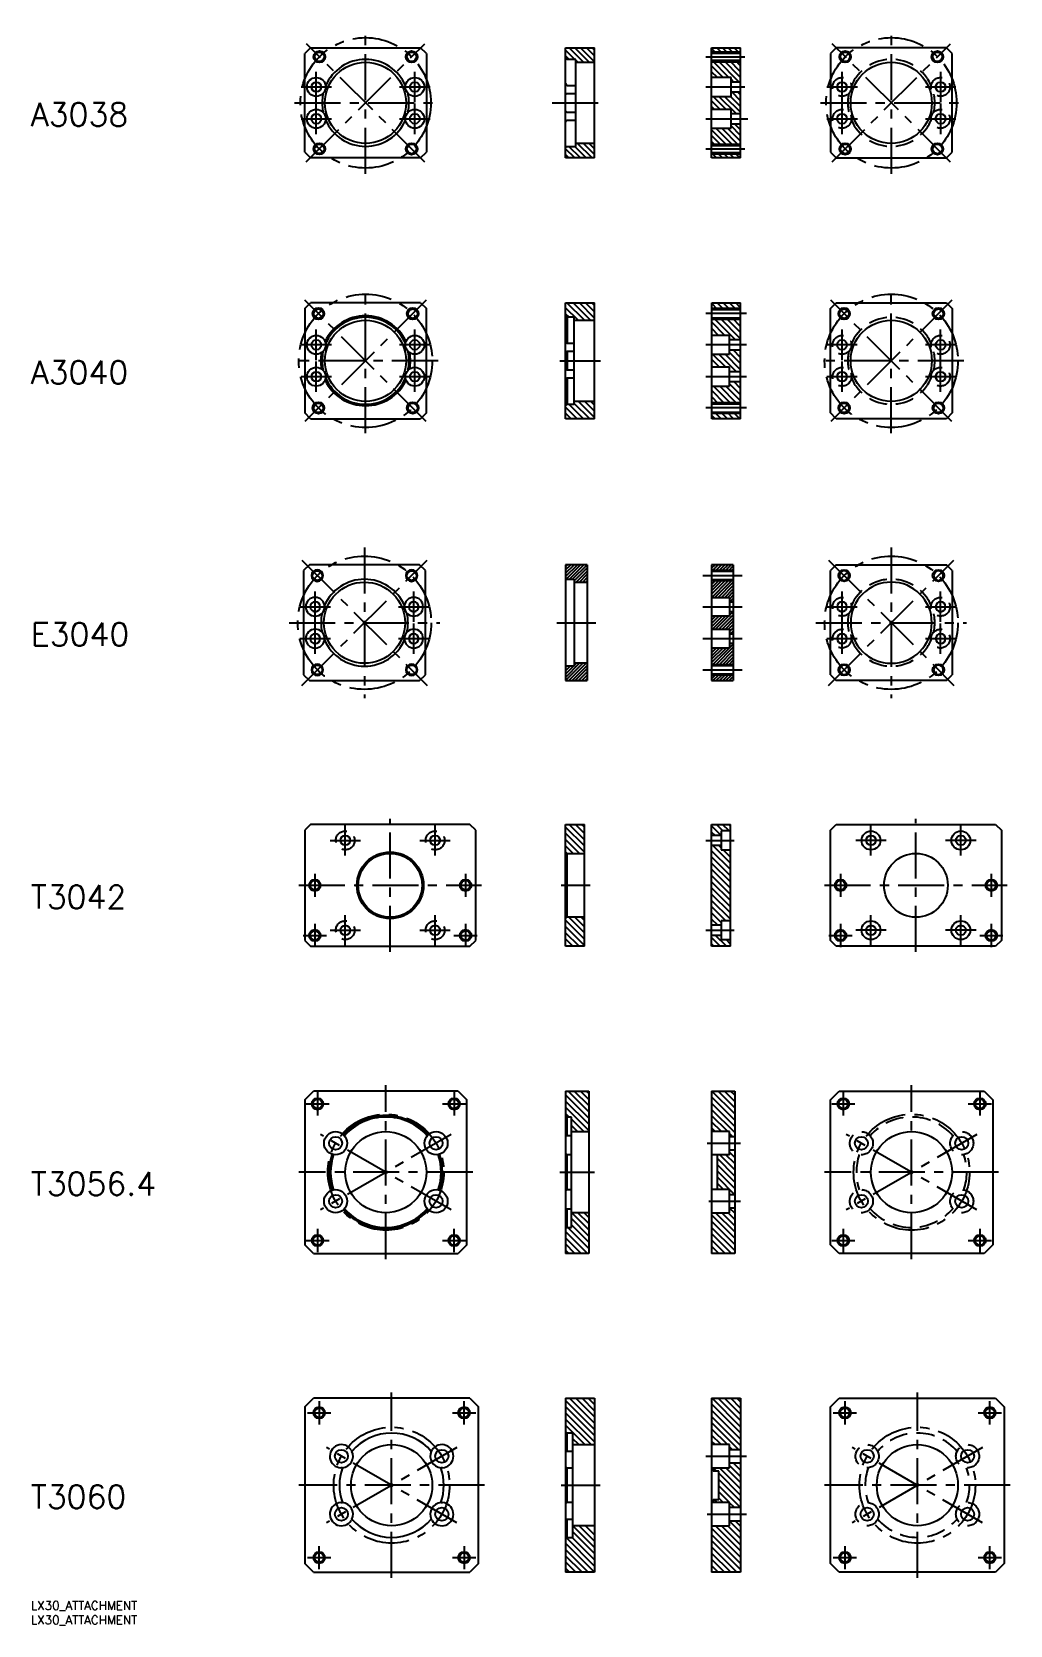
# Model space of a CAD drawing. Extents: x 0 to 338, y -8 to 541.
import ezdxf

# ---------------------------------------------------------------- set-up
doc = ezdxf.new("R2010")
doc.units = 0
doc.header["$LTSCALE"] = 0.5
doc.linetypes.add('CENTER', pattern=[50.8, 31.75, -6.35, 6.35, -6.35])
doc.linetypes.add('DASHED', pattern=[19.05, 12.7, -6.35])
for name, color, linetype in [('MSM_CENTER', 1, 'CENTER'), ('MSM_CONTINUOUS', 7, 'CONTINUOUS'), ('MSM_DASHED', 4, 'DASHED'), ('MSM_NARROW', 5, 'CONTINUOUS'), ('MSM_PART_NUMBER', 7, 'CONTINUOUS')]:
    doc.layers.add(name, color=color, linetype=linetype)
doc.styles.get("Standard").update_dxf_attribs({"font": 'txt.shx', "height": 3, "bigfont": 'bigfont.shx'})

# ---------------------------------------------------------------- blocks, each defined once
blk = doc.blocks.new('*U3')
at = {"layer": 'MSM_PART_NUMBER'}
blk.add_text('LX30_ATTACHMENT', height=3, dxfattribs=at).set_placement((0, -3))
blk = doc.blocks.new('*U4')
at = {"layer": 'MSM_PART_NUMBER'}
blk.add_text('LX30_ATTACHMENT', height=3, dxfattribs=at).set_placement((0, -8))
blk = doc.blocks.new('*U5')
at = {"layer": 'MSM_PART_NUMBER'}
blk.add_text('A3038', height=8, dxfattribs=at).set_placement((0, 509))
blk = doc.blocks.new('*U6')
at = {"layer": 'MSM_PART_NUMBER'}
blk.add_text('A3040', height=8, dxfattribs=at).set_placement((0, 420))
blk = doc.blocks.new('*U7')
at = {"layer": 'MSM_PART_NUMBER'}
blk.add_text('T3042', height=8, dxfattribs=at).set_placement((0, 239))
blk = doc.blocks.new('*U8')
at = {"layer": 'MSM_PART_NUMBER'}
blk.add_text('T3056.4', height=8, dxfattribs=at).set_placement((0, 140))
blk = doc.blocks.new('*U9')
at = {"layer": 'MSM_PART_NUMBER'}
blk.add_text('T3060', height=8, dxfattribs=at).set_placement((0, 32))
blk = doc.blocks.new('*U10')
at = {"layer": 'MSM_PART_NUMBER'}
blk.add_text('E3040', height=8, dxfattribs=at).set_placement((0, 329.625))

msp = doc.modelspace()

# ---------------------------------------------------------------- linework, layer by layer
at = {"layer": 'MSM_CENTER'}
for p, q in [((115.47, 492.5), (115.47, 541.5)), ((296.91, 492.5), (296.91, 541.5)), ((95.02, 496.63), (135.89, 537.41)), ((135.89, 496.59), (95.06, 537.41)), ((276.45, 496.63), (317.32, 537.41)), ((317.32, 496.59), (276.49, 537.41)), ((232.86, 532.91), (246.36, 532.91)), ((93.22, 522.5), (103.72, 522.5)), ((98.47, 517.25), (98.47, 527.75)), ((127.22, 522.5), (137.72, 522.5)), ((132.47, 517.25), (132.47, 527.75)), ((232.86, 522.5), (246.36, 522.5)), ((274.66, 522.5), (285.16, 522.5)), ((279.91, 517.25), (279.91, 527.75)), ((308.66, 522.5), (319.16, 522.5)), ((313.91, 517.25), (313.91, 527.75)), ((90.97, 517), (139.97, 517)), ((179.85, 517), (195.99, 517)), ((272.41, 517), (321.41, 517)), ((93.22, 511.5), (103.72, 511.5)), ((98.47, 506.25), (98.47, 516.75)), ((127.22, 511.5), (137.72, 511.5)), ((132.47, 506.25), (132.47, 516.75)), ((232.86, 511.5), (247.36, 511.5)), ((274.66, 511.5), (285.16, 511.5)), ((279.91, 506.25), (279.91, 516.75)), ((308.66, 511.5), (319.16, 511.5)), ((313.91, 506.25), (313.91, 516.75)), ((232.86, 501.09), (246.36, 501.09)), ((115.47, 403), (115.47, 453)), ((296.86, 403), (296.86, 453)), ((136.39, 407.09), (94.56, 448.91)), ((136.39, 448.91), (94.56, 407.09)), ((317.78, 448.91), (275.95, 407.09)), ((317.78, 407.09), (275.95, 448.91)), ((246.89, 444.26), (232.89, 444.26)), ((98.47, 428.25), (98.47, 438.75)), ((132.47, 428.25), (132.47, 438.75)), ((279.86, 428.25), (279.86, 438.75)), ((313.86, 428.25), (313.86, 438.75)), ((103.72, 433.5), (93.22, 433.5)), ((137.72, 433.5), (127.22, 433.5)), ((246.89, 433.5), (232.89, 433.5)), ((285.11, 433.5), (274.61, 433.5)), ((319.11, 433.5), (308.61, 433.5)), ((140.47, 428), (90.47, 428)), ((98.47, 417.25), (98.47, 427.75)), ((132.47, 417.25), (132.47, 427.75)), ((182.5, 428), (196.5, 428)), ((321.86, 428), (271.86, 428)), ((279.86, 417.25), (279.86, 427.75)), ((313.86, 417.25), (313.86, 427.75)), ((103.72, 422.5), (93.22, 422.5)), ((137.72, 422.5), (127.22, 422.5)), ((246.89, 422.5), (232.89, 422.5)), ((285.11, 422.5), (274.61, 422.5)), ((319.11, 422.5), (308.61, 422.5)), ((246.89, 411.74), (232.89, 411.74)), ((115.1, 363.62), (115.1, 311.62)), ((296.86, 363.62), (296.86, 311.62)), ((93.48, 316), (136.72, 359.25)), ((93.48, 359.25), (136.72, 316)), ((275.24, 316), (318.48, 359.25)), ((275.24, 359.25), (318.48, 316)), ((231.86, 353.89), (245.36, 353.89)), ((98.1, 337.87), (98.1, 348.37)), ((132.1, 337.87), (132.1, 348.37)), ((279.86, 337.87), (279.86, 348.37)), ((313.86, 337.87), (313.86, 348.37)), ((92.85, 343.12), (103.35, 343.12)), ((126.85, 343.12), (137.35, 343.12)), ((231.86, 343.12), (245.36, 343.12)), ((274.61, 343.12), (285.11, 343.12)), ((308.61, 343.12), (319.11, 343.12)), ((89.1, 337.62), (141.1, 337.62)), ((98.1, 326.87), (98.1, 337.37)), ((132.1, 326.87), (132.1, 337.37)), ((181.47, 337.62), (194.97, 337.62)), ((270.86, 337.62), (322.86, 337.62)), ((279.86, 326.87), (279.86, 337.37)), ((313.86, 326.87), (313.86, 337.37)), ((92.85, 332.12), (103.35, 332.12)), ((126.85, 332.12), (137.35, 332.12)), ((231.86, 332.12), (245.36, 332.12)), ((274.61, 332.12), (285.11, 332.12)), ((308.61, 332.12), (319.11, 332.12)), ((231.86, 321.36), (245.36, 321.36)), ((123.97, 224), (123.97, 270)), ((305.36, 224), (305.36, 270)), ((108.47, 257.25), (108.47, 267.75)), ((139.47, 257.25), (139.47, 267.75)), ((289.86, 257.25), (289.86, 267.75)), ((320.86, 257.25), (320.86, 267.75)), ((103.22, 262.5), (113.72, 262.5)), ((134.22, 262.5), (144.72, 262.5)), ((232.86, 262.5), (242.61, 262.5)), ((295.11, 262.5), (284.61, 262.5)), ((326.11, 262.5), (315.61, 262.5)), ((97.97, 251), (97.97, 243)), ((149.97, 251), (149.97, 243)), ((279.36, 251), (279.36, 243)), ((331.36, 251), (331.36, 243)), ((92.47, 247), (155.47, 247)), ((182.97, 247), (192.97, 247)), ((273.86, 247), (336.86, 247)), ((108.47, 226.25), (108.47, 236.75)), ((139.47, 226.25), (139.47, 236.75)), ((289.86, 226.25), (289.86, 236.75)), ((320.86, 226.25), (320.86, 236.75)), ((97.97, 233.7), (97.97, 225.7)), ((103.22, 231.5), (113.72, 231.5)), ((134.22, 231.5), (144.72, 231.5)), ((149.97, 233.7), (149.97, 225.7)), ((232.86, 231.5), (242.61, 231.5)), ((279.36, 233.7), (279.36, 225.7)), ((295.11, 231.5), (284.61, 231.5)), ((326.11, 231.5), (315.61, 231.5)), ((331.36, 233.7), (331.36, 225.7)), ((93.97, 229.7), (101.97, 229.7)), ((145.97, 229.7), (153.97, 229.7)), ((275.36, 229.7), (283.36, 229.7)), ((327.36, 229.7), (335.36, 229.7)), ((122.47, 118), (122.47, 178)), ((303.86, 118), (303.86, 178)), ((94.9, 171.57), (102.9, 171.57)), ((98.9, 175.57), (98.9, 167.57)), ((142.04, 171.57), (150.04, 171.57)), ((146.04, 175.57), (146.04, 167.57)), ((276.29, 171.57), (284.29, 171.57)), ((280.29, 175.57), (280.29, 167.57)), ((323.43, 171.57), (331.43, 171.57)), ((327.43, 175.57), (327.43, 167.57)), ((144.99, 135), (99.96, 161)), ((144.99, 161), (99.96, 135)), ((326.38, 161), (281.35, 135)), ((326.38, 135), (281.35, 161)), ((233.36, 158), (244.86, 158)), ((152.47, 148), (92.47, 148)), ((182.47, 148), (194.47, 148)), ((333.86, 148), (273.86, 148)), ((233.86, 138), (244.86, 138)), ((98.9, 128.43), (98.9, 120.43)), ((146.04, 120.43), (146.04, 128.43)), ((280.29, 128.43), (280.29, 120.43)), ((327.43, 128.43), (327.43, 120.43)), ((94.9, 124.43), (102.9, 124.43)), ((142.04, 124.43), (150.04, 124.43)), ((276.29, 124.43), (284.29, 124.43)), ((323.43, 124.43), (331.43, 124.43)), ((124.47, 8), (124.47, 72)), ((305.86, 8), (305.86, 72)), ((99.47, 69), (99.47, 61)), ((149.47, 61), (149.47, 69)), ((280.86, 69), (280.86, 61)), ((330.86, 61), (330.86, 69)), ((95.47, 65), (103.47, 65)), ((145.47, 65), (153.47, 65)), ((276.86, 65), (284.86, 65)), ((326.86, 65), (334.86, 65)), ((146.99, 27), (101.96, 53)), ((146.99, 53), (101.96, 27)), ((232.86, 50), (246.86, 50)), ((328.38, 53), (283.35, 27)), ((328.38, 27), (283.35, 53)), ((156.47, 40), (92.47, 40)), ((182.97, 40), (196.47, 40)), ((337.86, 40), (273.86, 40)), ((233.36, 30), (246.86, 30)), ((99.47, 11), (99.47, 19)), ((149.47, 19), (149.47, 11)), ((280.86, 19), (280.86, 11)), ((330.86, 11), (330.86, 19)), ((95.47, 15), (103.47, 15)), ((145.47, 15), (153.47, 15)), ((276.86, 15), (284.86, 15)), ((326.86, 15), (334.86, 15))]:
    msp.add_line(p, q, dxfattribs=at)
for centre, radius in [((115.47, 517), 22.5), ((296.91, 517), 22.5), ((115.47, 428), 23), ((296.86, 428), 23), ((115.1, 337.62), 23), ((296.86, 337.62), 23), ((122.47, 148), 20), ((303.86, 148), 20), ((124.47, 40), 20), ((305.86, 40), 20)]:
    msp.add_circle(centre, radius, dxfattribs=at)
at = {"layer": 'MSM_CONTINUOUS'}
for p, q in [((96.47, 536), (94.47, 534)), ((94.47, 500), (94.47, 534)), ((96.47, 536), (134.47, 536)), ((136.47, 534), (134.47, 536)), ((136.47, 534), (136.47, 500)), ((184.47, 498), (184.47, 536)), ((184.47, 536), (194.47, 536)), ((194.47, 498), (194.47, 536)), ((234.86, 498), (234.86, 536)), ((234.86, 536), (244.86, 536)), ((234.86, 534.15), (244.86, 534.15)), ((244.86, 498), (244.86, 536)), ((277.86, 536), (275.86, 534)), ((275.86, 534), (275.86, 500)), ((315.86, 536), (277.86, 536)), ((317.86, 534), (315.86, 536)), ((317.86, 500), (317.86, 534)), ((184.47, 532.5), (184.97, 532)), ((187.97, 532), (184.97, 532)), ((187.97, 502), (187.97, 532)), ((187.97, 531), (194.47, 531)), ((234.86, 531.68), (244.86, 531.68)), ((184.47, 523.7), (184.97, 522.93)), ((187.97, 522.93), (184.97, 522.93)), ((241.56, 525.75), (234.86, 525.75)), ((241.56, 519.25), (241.56, 525.75)), ((244.86, 524.2), (241.56, 524.2)), ((184.97, 520.27), (184.47, 519.76)), ((184.97, 520.27), (187.97, 520.27)), ((234.86, 519.25), (241.56, 519.25)), ((241.56, 520.8), (244.86, 520.8)), ((184.47, 514.24), (184.97, 513.73)), ((187.97, 513.73), (184.97, 513.73)), ((241.56, 514.75), (234.86, 514.75)), ((241.56, 508.25), (241.56, 514.75)), ((244.86, 513.2), (241.56, 513.2)), ((184.97, 511.07), (184.47, 510.3)), ((184.97, 511.07), (187.97, 511.07)), ((234.86, 508.25), (241.56, 508.25)), ((241.56, 509.8), (244.86, 509.8)), ((184.97, 502), (184.47, 501.5)), ((184.97, 502), (187.97, 502)), ((194.47, 503), (187.97, 503)), ((234.86, 502.33), (244.86, 502.33)), ((94.47, 500), (96.47, 498)), ((134.47, 498), (96.47, 498)), ((134.47, 498), (136.47, 500)), ((194.47, 498), (184.47, 498)), ((234.86, 499.86), (244.86, 499.86)), ((244.86, 498), (234.86, 498)), ((275.86, 500), (277.86, 498)), ((277.86, 498), (315.86, 498)), ((315.86, 498), (317.86, 500)), ((94.47, 446), (96.47, 448)), ((94.47, 446), (94.47, 410)), ((134.47, 448), (96.47, 448)), ((134.47, 448), (136.47, 446)), ((136.47, 410), (136.47, 446)), ((184.5, 448), (194.5, 448)), ((184.5, 408), (184.5, 448)), ((194.5, 408), (194.5, 448)), ((234.89, 408), (234.89, 448)), ((234.89, 448), (244.89, 448)), ((234.89, 445.71), (244.89, 445.71)), ((244.89, 408), (244.89, 448)), ((275.86, 446), (277.86, 448)), ((275.86, 410), (275.86, 446)), ((277.86, 448), (315.86, 448)), ((315.86, 448), (317.86, 446)), ((317.86, 446), (317.86, 410)), ((184.5, 443.5), (185, 443)), ((185, 443), (185, 433.93)), ((187.5, 443), (185, 443)), ((187.5, 413), (187.5, 443)), ((187.5, 442), (194.5, 442)), ((234.89, 442.82), (244.89, 442.82)), ((184.5, 434.7), (185, 433.93)), ((241.09, 436.75), (234.89, 436.75)), ((241.09, 430.25), (241.09, 436.75)), ((244.89, 435.2), (241.09, 435.2)), ((185, 431.27), (184.5, 430.76)), ((187.5, 433.93), (185, 433.93)), ((185, 431.27), (185, 424.73)), ((185, 431.27), (187.5, 431.27)), ((234.89, 430.25), (241.09, 430.25)), ((241.09, 431.8), (244.89, 431.8)), ((184.5, 425.24), (185, 424.73)), ((187.5, 424.73), (185, 424.73)), ((241.09, 425.75), (234.89, 425.75)), ((241.09, 419.25), (241.09, 425.75)), ((244.89, 424.2), (241.09, 424.2)), ((185, 422.07), (184.5, 421.3)), ((185, 422.07), (185, 413)), ((185, 422.07), (187.5, 422.07)), ((234.89, 419.25), (241.09, 419.25)), ((241.09, 420.8), (244.89, 420.8)), ((185, 413), (184.5, 412.5)), ((185, 413), (187.5, 413)), ((194.5, 414), (187.5, 414)), ((234.89, 413.18), (244.89, 413.18)), ((96.47, 408), (94.47, 410)), ((96.47, 408), (134.47, 408)), ((136.47, 410), (134.47, 408)), ((194.5, 408), (184.5, 408)), ((234.89, 410.29), (244.89, 410.29)), ((244.89, 408), (234.89, 408)), ((277.86, 408), (275.86, 410)), ((315.86, 408), (277.86, 408)), ((317.86, 410), (315.86, 408)), ((96.1, 357.62), (94.1, 355.62)), ((134.1, 357.62), (96.1, 357.62)), ((136.1, 355.62), (134.1, 357.62)), ((191.97, 357.62), (184.47, 357.62)), ((184.47, 357.62), (184.47, 317.62)), ((191.97, 357.62), (191.97, 317.62)), ((242.36, 357.62), (234.86, 357.62)), ((234.86, 357.62), (234.86, 317.62)), ((242.36, 357.62), (242.36, 317.62)), ((277.86, 357.62), (275.86, 355.62)), ((277.86, 357.62), (315.86, 357.62)), ((317.86, 355.62), (315.86, 357.62)), ((94.1, 355.62), (94.1, 319.62)), ((136.1, 319.62), (136.1, 355.62)), ((184.97, 352.63), (184.47, 353.13)), ((184.97, 352.63), (187.47, 352.63)), ((187.47, 352.63), (187.47, 322.62)), ((234.86, 355.75), (242.36, 355.75)), ((242.36, 352.03), (234.86, 352.03)), ((275.86, 319.62), (275.86, 355.62)), ((317.86, 355.62), (317.86, 319.62)), ((187.47, 351.62), (191.97, 351.62)), ((234.86, 346.37), (241.06, 346.37)), ((241.06, 346.37), (241.06, 339.87)), ((241.06, 344.82), (242.36, 344.82)), ((242.36, 341.42), (241.06, 341.42)), ((241.06, 339.87), (234.86, 339.87)), ((234.86, 335.38), (241.06, 335.38)), ((241.06, 335.38), (241.06, 328.88)), ((241.06, 333.82), (242.36, 333.82)), ((242.36, 330.43), (241.06, 330.43)), ((241.06, 328.88), (234.86, 328.88)), ((94.1, 319.62), (96.1, 317.62)), ((134.1, 317.62), (136.1, 319.62)), ((184.47, 322.12), (184.97, 322.62)), ((187.47, 322.62), (184.97, 322.62)), ((191.97, 323.63), (187.47, 323.63)), ((234.86, 323.22), (242.36, 323.22)), ((242.36, 319.5), (234.86, 319.5)), ((275.86, 319.62), (277.86, 317.62)), ((315.86, 317.62), (317.86, 319.62)), ((96.1, 317.62), (134.1, 317.62)), ((184.47, 317.62), (191.97, 317.62)), ((234.86, 317.62), (242.36, 317.62)), ((315.86, 317.62), (277.86, 317.62)), ((96.47, 268), (94.47, 266)), ((94.47, 266), (94.47, 228)), ((151.47, 268), (96.47, 268)), ((153.47, 266), (151.47, 268)), ((153.47, 228), (153.47, 266)), ((184.47, 226), (184.47, 268)), ((184.47, 268), (190.97, 268)), ((190.97, 226), (190.97, 268)), ((234.86, 268), (241.36, 268)), ((234.86, 226), (234.86, 268)), ((238.16, 264.2), (234.86, 264.2)), ((238.16, 265.75), (238.16, 259.25)), ((241.36, 265.75), (238.16, 265.75)), ((241.36, 226), (241.36, 268)), ((275.86, 266), (277.86, 268)), ((275.86, 228), (275.86, 266)), ((277.86, 268), (332.86, 268)), ((332.86, 268), (334.86, 266)), ((334.86, 266), (334.86, 228)), ((184.47, 258.5), (184.97, 258)), ((234.86, 260.8), (238.16, 260.8)), ((238.16, 259.25), (241.36, 259.25)), ((184.97, 258), (184.97, 236)), ((184.97, 258), (190.97, 258)), ((184.97, 236), (184.47, 235.5)), ((190.97, 236), (184.97, 236)), ((238.16, 233.2), (234.86, 233.2)), ((238.16, 234.75), (238.16, 228.25)), ((241.36, 234.75), (238.16, 234.75)), ((94.47, 228), (96.47, 226)), ((96.47, 226), (151.47, 226)), ((151.47, 226), (153.47, 228)), ((190.97, 226), (184.47, 226)), ((234.86, 229.8), (238.16, 229.8)), ((241.36, 226), (234.86, 226)), ((238.16, 228.25), (241.36, 228.25)), ((277.86, 226), (275.86, 228)), ((332.86, 226), (277.86, 226)), ((334.86, 228), (332.86, 226)), ((94.47, 173), (97.47, 176)), ((147.47, 176), (97.47, 176)), ((147.47, 176), (150.47, 173)), ((184.47, 176), (192.47, 176)), ((184.47, 176), (184.47, 120)), ((192.47, 176), (192.47, 120)), ((234.86, 176), (242.86, 176)), ((234.86, 176), (234.86, 120)), ((242.86, 176), (242.86, 120)), ((275.86, 173), (278.86, 176)), ((278.86, 176), (328.86, 176)), ((328.86, 176), (331.86, 173)), ((94.47, 173), (94.47, 123)), ((150.47, 123), (150.47, 173)), ((275.86, 123), (275.86, 173)), ((331.86, 173), (331.86, 123)), ((184.47, 167.55), (184.97, 167.05)), ((186.47, 167.05), (184.97, 167.05)), ((184.97, 167.05), (184.97, 160.6)), ((186.47, 128.95), (186.47, 167.05)), ((184.47, 160.96), (184.97, 160.6)), ((186.47, 160.6), (184.97, 160.6)), ((186.47, 162), (192.47, 162)), ((241.06, 162), (234.86, 162)), ((241.06, 154), (241.06, 162)), ((242.86, 160.25), (241.06, 160.25)), ((184.97, 154.07), (184.47, 154.19)), ((184.97, 154.07), (186.47, 154.07)), ((184.97, 154.07), (184.97, 141.93)), ((241.06, 154), (234.86, 154)), ((236.86, 142), (236.86, 154)), ((241.06, 155.75), (242.86, 155.75)), ((184.47, 141.81), (184.97, 141.93)), ((186.47, 141.93), (184.97, 141.93)), ((241.06, 142), (234.86, 142)), ((241.06, 134), (241.06, 142)), ((242.86, 140.25), (241.06, 140.25)), ((184.97, 135.4), (184.47, 135.04)), ((184.97, 135.4), (186.47, 135.4)), ((184.97, 135.4), (184.97, 128.95)), ((192.47, 134), (186.47, 134)), ((234.86, 134), (241.06, 134)), ((241.06, 135.75), (242.86, 135.75)), ((184.97, 128.95), (184.47, 128.45)), ((184.97, 128.95), (186.47, 128.95)), ((97.47, 120), (94.47, 123)), ((150.47, 123), (147.47, 120)), ((278.86, 120), (275.86, 123)), ((331.86, 123), (328.86, 120)), ((97.47, 120), (147.47, 120)), ((192.47, 120), (184.47, 120)), ((242.86, 120), (234.86, 120)), ((328.86, 120), (278.86, 120)), ((94.47, 67), (97.47, 70)), ((94.47, 67), (94.47, 13)), ((151.47, 70), (97.47, 70)), ((151.47, 70), (154.47, 67)), ((154.47, 13), (154.47, 67)), ((184.47, 70), (194.47, 70)), ((184.47, 70), (184.47, 10)), ((194.47, 70), (194.47, 10)), ((234.86, 70), (244.86, 70)), ((234.86, 70), (234.86, 10)), ((244.86, 70), (244.86, 10)), ((275.86, 67), (278.86, 70)), ((275.86, 13), (275.86, 67)), ((278.86, 70), (332.86, 70)), ((332.86, 70), (335.86, 67)), ((335.86, 67), (335.86, 13)), ((184.47, 58.5), (184.97, 58)), ((184.97, 58), (184.97, 51.68)), ((186.97, 58), (184.97, 58)), ((186.97, 22), (186.97, 58)), ((110.52, 52.15), (110.78, 51.68)), ((138.17, 51.68), (138.42, 52.15)), ((184.47, 52.15), (184.97, 51.68)), ((186.97, 51.68), (184.97, 51.68)), ((186.97, 54), (194.47, 54)), ((241.06, 54), (234.86, 54)), ((241.06, 46), (241.06, 54)), ((244.86, 52.25), (241.06, 52.25)), ((107.51, 46.02), (106.97, 46)), ((141.97, 46), (141.44, 46.02)), ((184.97, 46.02), (184.64, 46)), ((184.97, 46.02), (184.97, 33.98)), ((184.97, 46.02), (186.97, 46.02)), ((235.03, 46), (241.06, 46)), ((235.03, 46), (235.36, 44.9)), ((237.36, 44.9), (235.36, 44.9)), ((237.36, 35.1), (237.36, 44.9)), ((241.06, 47.75), (244.86, 47.75)), ((106.97, 34), (107.51, 33.98)), ((141.44, 33.98), (141.97, 34)), ((184.64, 34), (184.97, 33.98)), ((186.97, 33.98), (184.97, 33.98)), ((235.36, 35.1), (235.03, 34)), ((241.06, 34), (235.03, 34)), ((235.36, 35.1), (237.36, 35.1)), ((241.06, 26), (241.06, 34)), ((110.78, 28.32), (110.52, 27.85)), ((138.42, 27.85), (138.17, 28.32)), ((184.97, 28.32), (184.47, 27.85)), ((184.97, 28.32), (184.97, 22)), ((184.97, 28.32), (186.97, 28.32)), ((244.86, 32.25), (241.06, 32.25)), ((241.06, 27.75), (244.86, 27.75)), ((184.97, 22), (184.47, 21.5)), ((184.97, 22), (186.97, 22)), ((194.47, 26), (186.97, 26)), ((234.86, 26), (241.06, 26)), ((97.47, 10), (94.47, 13)), ((154.47, 13), (151.47, 10)), ((278.86, 10), (275.86, 13)), ((335.86, 13), (332.86, 10)), ((97.47, 10), (151.47, 10)), ((194.47, 10), (184.47, 10)), ((244.86, 10), (234.86, 10)), ((332.86, 10), (278.86, 10))]:
    msp.add_line(p, q, dxfattribs=at)
for centre, radius in [((99.56, 532.91), 1.62), ((131.38, 532.91), 1.62), ((280.95, 532.91), 1.62), ((312.77, 532.91), 1.62), ((115.47, 517), 14), ((296.86, 517), 14), ((98.47, 522.5), 3.25), ((98.47, 522.5), 1.7), ((132.47, 522.5), 3.25), ((132.47, 522.5), 1.7), ((279.86, 522.5), 1.7), ((313.86, 522.5), 1.7), ((98.47, 511.5), 3.25), ((98.47, 511.5), 1.7), ((132.47, 511.5), 3.25), ((132.47, 511.5), 1.7), ((279.86, 511.5), 1.7), ((313.86, 511.5), 1.7), ((99.53, 501.13), 1.62), ((131.38, 501.09), 1.62), ((280.95, 501.09), 1.62), ((312.77, 501.09), 1.62), ((99.21, 444.26), 1.62), ((131.74, 444.26), 1.62), ((280.6, 444.26), 1.62), ((313.13, 444.26), 1.62), ((115.47, 428), 14), ((296.86, 428), 14), ((98.47, 433.5), 3.25), ((98.47, 433.5), 1.7), ((132.47, 433.5), 3.25), ((132.47, 433.5), 1.7), ((279.86, 433.5), 1.7), ((313.86, 433.5), 1.7), ((98.47, 422.5), 3.25), ((98.47, 422.5), 1.7), ((132.47, 422.5), 3.25), ((132.47, 422.5), 1.7), ((279.86, 422.5), 1.7), ((313.86, 422.5), 1.7), ((99.21, 411.74), 1.62), ((131.74, 411.74), 1.62), ((280.6, 411.74), 1.62), ((313.13, 411.74), 1.62), ((98.83, 353.89), 1.65), ((131.36, 353.89), 1.65), ((115.1, 337.62), 14), ((98.83, 321.36), 1.65), ((131.36, 321.36), 1.65), ((108.47, 262.5), 1.7), ((139.47, 262.5), 1.7), ((289.86, 262.5), 3.25), ((289.86, 262.5), 1.7), ((320.86, 262.5), 3.25), ((320.86, 262.5), 1.7), ((123.97, 247), 11.5), ((123.97, 247), 11), ((305.36, 247), 11), ((97.97, 247), 1.62), ((149.97, 247), 1.62), ((279.36, 247), 1.62), ((331.36, 247), 1.62), ((97.97, 229.7), 1.62), ((108.47, 231.5), 1.7), ((139.47, 231.5), 1.7), ((149.97, 229.7), 1.62), ((279.36, 229.7), 1.62), ((289.86, 231.5), 3.25), ((289.86, 231.5), 1.7), ((320.86, 231.5), 3.25), ((320.86, 231.5), 1.7), ((331.36, 229.7), 1.62), ((98.9, 171.57), 1.62), ((146.04, 171.57), 1.62), ((280.29, 171.57), 1.62), ((327.43, 171.57), 1.62), ((105.15, 158), 4), ((105.15, 158), 2.25), ((122.47, 148), 14), ((139.79, 158), 4), ((139.79, 158), 2.25), ((286.54, 158), 2.25), ((303.86, 148), 14), ((321.18, 158), 2.25), ((105.15, 138), 4), ((105.15, 138), 2.25), ((139.79, 138), 4), ((139.79, 138), 2.25), ((286.54, 138), 2.25), ((321.18, 138), 2.25), ((98.9, 124.43), 1.62), ((146.04, 124.43), 1.62), ((280.29, 124.43), 1.62), ((327.43, 124.43), 1.62), ((99.47, 65), 1.62), ((149.47, 65), 1.62), ((280.86, 65), 1.62), ((330.86, 65), 1.62), ((107.15, 50), 2.25), ((124.47, 40), 14), ((141.79, 50), 2.25), ((288.54, 50), 2.25), ((305.86, 40), 14), ((323.18, 50), 2.25), ((107.15, 30), 2.25), ((141.79, 30), 2.25), ((288.54, 30), 2.25), ((323.18, 30), 2.25), ((99.47, 15), 1.62), ((149.47, 15), 1.62), ((280.86, 15), 1.62), ((330.86, 15), 1.62)]:
    msp.add_circle(centre, radius, dxfattribs=at)
at = {"layer": 'MSM_CONTINUOUS', "extrusion": (0, 0, -1)}
for centre, radius in [((-280.6, 353.89), 1.65), ((-313.13, 353.89), 1.65), ((-98.1, 343.12), 3.25), ((-132.1, 343.12), 3.25), ((-296.86, 337.62), 14), ((-98.1, 343.12), 1.7), ((-132.1, 343.12), 1.7), ((-279.86, 343.12), 1.7), ((-313.86, 343.12), 1.7), ((-98.1, 332.12), 3.25), ((-132.1, 332.12), 3.25), ((-98.1, 332.12), 1.7), ((-132.1, 332.12), 1.7), ((-279.86, 332.12), 1.7), ((-313.86, 332.12), 1.7), ((-280.6, 321.36), 1.65), ((-313.13, 321.36), 1.65)]:
    msp.add_circle(centre, radius, dxfattribs=at)
at = {"layer": 'MSM_CONTINUOUS'}
for centre, radius, start, end in [((115.47, 517), 15, 23.283, 156.717), ((115.47, 517), 15, 167.4272, 192.5728), ((115.47, 517), 15, 347.4272, 12.5728), ((115.47, 517), 15, 203.283, 336.717), ((115.47, 428), 15.5, 25.5991, 154.4009), ((115.47, 428), 15, 23.283, 156.717), ((115.47, 428), 15.5, 169.7433, 190.2567), ((115.47, 428), 15, 167.4272, 192.5728), ((115.47, 428), 15, 347.4272, 12.5728), ((115.47, 428), 15.5, 349.7433, 10.2567), ((115.47, 428), 15.5, 205.5991, 334.4009), ((115.47, 428), 15, 203.283, 336.717), ((115.1, 337.62), 15, 23.283, 156.717), ((115.1, 337.62), 15, 167.4272, 192.5728), ((115.1, 337.62), 15, 347.4272, 12.5728), ((115.1, 337.62), 15, 203.283, 336.717), ((122.47, 148), 19.55, 41.4244, 138.5756), ((122.47, 148), 19.05, 41.4244, 138.5756), ((122.47, 148), 19.55, 161.4244, 198.5756), ((122.47, 148), 19.05, 161.4244, 198.5756), ((122.47, 148), 19.05, 341.4244, 18.5756), ((122.47, 148), 19.55, 341.4244, 18.5756), ((122.47, 148), 19.55, 221.4244, 318.5756), ((122.47, 148), 19.05, 221.4244, 318.5756), ((124.47, 40), 18, 40.4753, 139.5247), ((107.15, 50), 4, 32.5524, 267.4476), ((107.15, 50), 4, 275.0996, 24.9004), ((141.79, 50), 4, 155.0996, 264.9004), ((141.79, 50), 4, 272.5524, 147.4476), ((124.47, 40), 18, 160.4753, 199.5247), ((124.47, 40), 18, 340.4753, 19.5247), ((107.15, 30), 4, 92.5524, 327.4476), ((107.15, 30), 4, 335.0996, 84.9004), ((141.79, 30), 4, 95.0996, 204.9004), ((141.79, 30), 4, 212.5524, 87.4476), ((124.47, 40), 18, 220.4753, 319.5247)]:
    msp.add_arc(centre, radius, start, end, dxfattribs=at)
at = {"layer": 'MSM_DASHED'}
for centre, radius in [((279.86, 522.5), 3.25), ((313.86, 522.5), 3.25), ((279.86, 511.5), 3.25), ((313.86, 511.5), 3.25), ((279.86, 433.5), 3.25), ((313.86, 433.5), 3.25), ((279.86, 422.5), 3.25), ((313.86, 422.5), 3.25), ((279.86, 343.12), 3.25), ((313.86, 343.12), 3.25), ((279.86, 332.12), 3.25), ((313.86, 332.12), 3.25), ((108.47, 262.5), 3.25), ((139.47, 262.5), 3.25), ((108.47, 231.5), 3.25), ((139.47, 231.5), 3.25), ((286.54, 158), 4), ((321.18, 158), 4), ((286.54, 138), 4), ((321.18, 138), 4), ((288.54, 50), 4), ((323.18, 50), 4), ((288.54, 30), 4), ((323.18, 30), 4)]:
    msp.add_circle(centre, radius, dxfattribs=at)
for centre, radius, start, end in [((296.86, 517), 15, 23.283, 156.717), ((296.86, 517), 15, 167.4272, 192.5728), ((296.86, 517), 15, 347.4272, 12.5728), ((296.86, 517), 15, 203.283, 336.717), ((296.86, 428), 15, 23.283, 156.717), ((296.86, 428), 15, 167.4272, 192.5728), ((296.86, 428), 15, 347.4272, 12.5728), ((296.86, 428), 15, 203.283, 336.717), ((296.86, 337.62), 15, 23.283, 156.717), ((296.86, 337.62), 15, 167.4272, 192.5728), ((296.86, 337.62), 15, 347.4272, 12.5728), ((296.86, 337.62), 15, 203.283, 336.717), ((303.86, 148), 19.05, 41.4244, 138.5756), ((303.86, 148), 19.05, 161.4244, 198.5756), ((303.86, 148), 19.05, 341.4244, 18.5756), ((303.86, 148), 19.05, 221.4244, 318.5756), ((305.86, 40), 18, 40.4753, 139.5247), ((305.86, 40), 18, 160.4753, 199.5247), ((305.86, 40), 18, 340.4753, 19.5247), ((305.86, 40), 18, 220.4753, 319.5247)]:
    msp.add_arc(centre, radius, start, end, dxfattribs=at)
at = {"layer": 'MSM_NARROW'}
for p, q in [((187.67, 532), (184.47, 535.2)), ((190.67, 531), (185.67, 536)), ((192.67, 531), (187.67, 536)), ((194.47, 531.2), (189.68, 536)), ((194.47, 533.21), (191.68, 536)), ((194.47, 535.21), (193.68, 536)), ((236.47, 534.15), (234.86, 535.75)), ((234.86, 534.62), (244.86, 534.62)), ((238.47, 534.15), (236.62, 536)), ((240.47, 534.15), (238.62, 536)), ((242.47, 534.15), (240.62, 536)), ((244.48, 534.15), (242.63, 536)), ((244.86, 535.76), (244.63, 536)), ((185.67, 532), (184.47, 533.19)), ((188.67, 531), (187.97, 531.7)), ((234.86, 531.21), (244.86, 531.21)), ((238.86, 525.75), (234.86, 529.75)), ((240.86, 525.75), (234.93, 531.68)), ((244.41, 524.2), (236.94, 531.68)), ((244.86, 525.75), (238.94, 531.68)), ((244.86, 527.76), (240.94, 531.68)), ((244.86, 529.76), (242.94, 531.68)), ((236.86, 525.75), (234.86, 527.74)), ((242.41, 524.2), (241.56, 525.05)), ((237.85, 514.75), (234.86, 517.73)), ((239.85, 514.75), (235.35, 519.25)), ((243.4, 513.2), (237.35, 519.25)), ((244.86, 513.74), (239.35, 519.25)), ((244.86, 515.74), (241.36, 519.25)), ((244.86, 517.74), (241.81, 520.8)), ((244.86, 519.75), (243.81, 520.8)), ((235.84, 514.75), (234.86, 515.73)), ((240.26, 502.33), (234.86, 507.72)), ((242.26, 502.33), (236.34, 508.25)), ((244.26, 502.33), (238.34, 508.25)), ((244.86, 503.73), (240.34, 508.25)), ((244.86, 505.73), (241.56, 509.03)), ((244.86, 507.73), (242.8, 509.8)), ((187.63, 498), (184.47, 501.16)), ((189.63, 498), (185.63, 502)), ((191.64, 498), (187.64, 502)), ((193.64, 498), (188.64, 503)), ((194.47, 499.17), (190.64, 503)), ((194.47, 501.17), (192.64, 503)), ((238.26, 502.33), (234.86, 505.72)), ((236.25, 502.33), (234.86, 503.72)), ((234.86, 502.79), (244.86, 502.79)), ((185.63, 498), (184.47, 499.16)), ((236.57, 498), (234.86, 499.71)), ((234.86, 499.39), (244.86, 499.39)), ((238.58, 498), (236.72, 499.86)), ((240.58, 498), (238.72, 499.86)), ((242.58, 498), (240.73, 499.86)), ((244.58, 498), (242.73, 499.86)), ((188.82, 442), (184.5, 446.31)), ((190.96, 442), (184.96, 448)), ((193.1, 442), (187.1, 448)), ((194.5, 442.74), (189.25, 448)), ((194.5, 444.89), (191.39, 448)), ((194.5, 447.03), (193.53, 448)), ((236.91, 445.71), (234.89, 447.73)), ((234.89, 446.12), (244.89, 446.12)), ((239.06, 445.71), (236.76, 448)), ((241.2, 445.71), (238.91, 448)), ((243.34, 445.71), (241.05, 448)), ((244.89, 446.3), (243.19, 448)), ((185.67, 443), (184.5, 444.17)), ((234.89, 442.4), (244.89, 442.4)), ((239.44, 436.75), (234.89, 441.3)), ((243.13, 435.2), (235.51, 442.82)), ((244.89, 435.58), (237.66, 442.82)), ((244.89, 437.73), (239.8, 442.82)), ((244.89, 439.87), (241.95, 442.82)), ((237.3, 436.75), (234.89, 439.15)), ((235.15, 436.75), (234.89, 437.01)), ((239.72, 425.75), (235.22, 430.25)), ((243.42, 424.2), (237.37, 430.25)), ((244.89, 424.87), (239.51, 430.25)), ((244.89, 427.01), (241.09, 430.81)), ((244.89, 429.15), (242.25, 431.8)), ((244.89, 431.3), (244.39, 431.8)), ((237.58, 425.75), (234.89, 428.44)), ((235.44, 425.75), (234.89, 426.29)), ((241.27, 424.2), (241.09, 424.38)), ((241.58, 413.18), (235.51, 419.25)), ((243.72, 413.18), (237.65, 419.25)), ((244.89, 414.15), (239.79, 419.25)), ((244.89, 416.29), (241.09, 420.09)), ((244.89, 418.44), (242.53, 420.8)), ((190.66, 408), (185.66, 413)), ((192.81, 408), (187.5, 413.31)), ((194.5, 408.45), (188.95, 414)), ((194.5, 410.59), (191.09, 414)), ((194.5, 412.74), (193.24, 414)), ((239.43, 413.18), (234.89, 417.72)), ((237.29, 413.18), (234.89, 415.58)), ((234.89, 413.6), (244.89, 413.6)), ((188.52, 408), (184.5, 412.02)), ((186.38, 408), (184.5, 409.87)), ((234.89, 409.88), (244.89, 409.88)), ((236.04, 408), (234.89, 409.15)), ((238.18, 408), (235.89, 410.29)), ((240.33, 408), (238.03, 410.29)), ((242.47, 408), (240.18, 410.29)), ((244.61, 408), (242.32, 410.29)), ((184.47, 356.93), (185.17, 357.62)), ((184.47, 355.81), (186.29, 357.62)), ((184.47, 354.68), (187.41, 357.62)), ((184.47, 353.56), (188.54, 357.62)), ((184.82, 352.78), (189.66, 357.62)), ((185.78, 352.63), (190.78, 357.62)), ((186.9, 352.63), (191.9, 357.62)), ((234.86, 356.43), (236.05, 357.62)), ((235.3, 355.75), (237.18, 357.62)), ((236.42, 355.75), (238.3, 357.62)), ((237.54, 355.75), (239.42, 357.62)), ((238.67, 355.75), (240.54, 357.62)), ((239.79, 355.75), (241.67, 357.62)), ((187.47, 352.07), (191.97, 356.57)), ((188.15, 351.62), (191.97, 355.45)), ((189.27, 351.62), (191.97, 354.33)), ((190.39, 351.62), (191.97, 353.2)), ((191.52, 351.62), (191.97, 352.08)), ((234.86, 355.36), (242.36, 355.36)), ((242.36, 352.41), (234.86, 352.41)), ((234.86, 350.82), (236.07, 352.03)), ((234.86, 349.7), (237.19, 352.03)), ((234.86, 348.58), (238.32, 352.03)), ((234.86, 347.45), (239.44, 352.03)), ((234.91, 346.37), (240.56, 352.03)), ((236.03, 346.37), (241.68, 352.03)), ((236.04, 355.36), (236.42, 355.75)), ((236.07, 352.03), (236.45, 352.41)), ((237.16, 355.36), (237.54, 355.75)), ((237.19, 352.03), (237.58, 352.41)), ((238.28, 355.36), (238.67, 355.75)), ((238.32, 352.03), (238.7, 352.41)), ((239.41, 355.36), (239.79, 355.75)), ((239.44, 352.03), (239.82, 352.41)), ((240.53, 355.36), (240.91, 355.75)), ((240.56, 352.03), (240.94, 352.41)), ((240.91, 355.75), (242.36, 357.2)), ((241.65, 355.36), (242.03, 355.75)), ((241.68, 352.03), (242.07, 352.41)), ((242.03, 355.75), (242.36, 356.08)), ((237.15, 346.37), (242.36, 351.59)), ((238.27, 346.37), (242.36, 350.46)), ((239.4, 346.37), (242.36, 349.34)), ((240.52, 346.37), (242.36, 348.22)), ((241.06, 345.8), (242.36, 347.1)), ((241.06, 341.31), (241.18, 341.42)), ((241.06, 340.18), (242.3, 341.42)), ((241.21, 344.82), (242.36, 345.97)), ((234.86, 338.47), (236.26, 339.87)), ((234.86, 337.35), (237.39, 339.87)), ((234.86, 336.23), (238.51, 339.87)), ((235.13, 335.38), (239.63, 339.87)), ((236.25, 335.38), (240.75, 339.87)), ((237.38, 335.38), (242.36, 340.36)), ((238.5, 335.38), (242.36, 339.24)), ((239.62, 335.38), (242.36, 338.12)), ((240.74, 335.38), (242.36, 336.99)), ((241.06, 334.57), (242.36, 335.87)), ((241.06, 330.08), (241.41, 330.43)), ((241.06, 328.96), (242.36, 330.26)), ((241.44, 333.82), (242.36, 334.75)), ((234.86, 328.37), (235.37, 328.88)), ((234.86, 327.25), (236.49, 328.88)), ((234.86, 326.13), (237.61, 328.88)), ((234.86, 325), (238.73, 328.88)), ((234.86, 323.88), (239.86, 328.88)), ((235.33, 323.22), (240.98, 328.88)), ((236.45, 323.22), (242.36, 329.14)), ((237.57, 323.22), (242.36, 328.01)), ((238.69, 323.22), (242.36, 326.89)), ((239.82, 323.22), (242.36, 325.77)), ((240.94, 323.22), (242.36, 324.65)), ((184.47, 318.76), (189.34, 323.63)), ((184.47, 317.64), (190.46, 323.63)), ((184.47, 321.01), (186.09, 322.62)), ((184.47, 319.89), (187.21, 322.62)), ((185.58, 317.62), (191.58, 323.63)), ((186.7, 317.62), (191.97, 322.9)), ((187.47, 322.89), (188.21, 323.63)), ((187.83, 317.62), (191.97, 321.77)), ((188.95, 317.62), (191.97, 320.65)), ((190.07, 317.62), (191.97, 319.53)), ((234.86, 322.84), (242.36, 322.84)), ((242.36, 319.89), (234.86, 319.89)), ((234.86, 318.27), (236.1, 319.5)), ((234.97, 319.5), (235.36, 319.89)), ((235.34, 317.62), (237.22, 319.5)), ((236.07, 322.84), (236.45, 323.22)), ((236.1, 319.5), (236.48, 319.89)), ((236.47, 317.62), (238.34, 319.5)), ((237.19, 322.84), (237.57, 323.22)), ((237.22, 319.5), (237.6, 319.89)), ((237.59, 317.62), (239.46, 319.5)), ((238.31, 322.84), (238.69, 323.22)), ((238.34, 319.5), (238.73, 319.89)), ((238.71, 317.62), (240.59, 319.5)), ((239.43, 322.84), (239.82, 323.22)), ((239.46, 319.5), (239.85, 319.89)), ((239.83, 317.62), (241.71, 319.5)), ((240.56, 322.84), (240.94, 323.22)), ((240.59, 319.5), (240.97, 319.89)), ((240.96, 317.62), (242.36, 319.03)), ((241.68, 322.84), (242.06, 323.22)), ((241.71, 319.5), (242.09, 319.89)), ((242.06, 323.22), (242.36, 323.52)), ((191.19, 317.62), (191.97, 318.4)), ((242.08, 317.62), (242.36, 317.91)), ((190.97, 260.59), (184.47, 267.09)), ((190.97, 258.44), (184.47, 264.94)), ((190.97, 262.73), (185.7, 268)), ((190.97, 264.87), (187.85, 268)), ((190.97, 267.02), (189.99, 268)), ((238.16, 264.22), (234.86, 267.52)), ((236.04, 264.2), (234.86, 265.38)), ((238.78, 265.75), (236.53, 268)), ((240.92, 265.75), (238.67, 268)), ((241.36, 267.45), (240.82, 268)), ((189.27, 258), (184.47, 262.8)), ((187.13, 258), (184.47, 260.66)), ((184.98, 258), (184.47, 258.51)), ((241.36, 252.45), (234.86, 258.95)), ((241.36, 254.59), (235.16, 260.8)), ((238.16, 259.94), (237.3, 260.8)), ((241.36, 256.74), (238.85, 259.25)), ((241.36, 258.88), (240.99, 259.25)), ((241.36, 250.31), (234.86, 256.81)), ((241.36, 248.16), (234.86, 254.66)), ((241.36, 246.02), (234.86, 252.52)), ((241.36, 243.88), (234.86, 250.38)), ((241.36, 241.73), (234.86, 248.23)), ((241.36, 239.59), (234.86, 246.09)), ((241.36, 237.45), (234.86, 243.95)), ((241.36, 235.3), (234.86, 241.8)), ((239.77, 234.75), (234.86, 239.66)), ((238.16, 234.22), (234.86, 237.52)), ((190.97, 228.43), (184.47, 234.93)), ((190.97, 226.29), (184.47, 232.79)), ((190.97, 230.58), (185.55, 236)), ((190.97, 232.72), (187.69, 236)), ((190.97, 234.86), (189.84, 236)), ((237.04, 233.2), (234.86, 235.37)), ((189.12, 226), (184.47, 230.65)), ((186.98, 226), (184.47, 228.5)), ((184.83, 226), (184.47, 226.36)), ((237.81, 226), (234.86, 228.94)), ((235.66, 226), (234.86, 226.8)), ((239.95, 226), (236.15, 229.8)), ((241.36, 226.73), (239.84, 228.25)), ((192.47, 168.84), (185.32, 176)), ((192.47, 170.99), (187.46, 176)), ((192.47, 173.13), (189.6, 176)), ((192.47, 175.28), (191.75, 176)), ((242.86, 168.12), (234.98, 176)), ((242.86, 170.26), (237.12, 176)), ((242.86, 172.4), (239.27, 176)), ((242.86, 174.55), (241.41, 176)), ((192.47, 166.7), (184.47, 174.7)), ((192.47, 164.56), (184.47, 172.56)), ((242.86, 165.97), (234.86, 173.97)), ((242.86, 163.83), (234.86, 171.83)), ((192.47, 162.41), (184.47, 170.41)), ((185.69, 167.05), (184.47, 168.27)), ((190.74, 162), (186.47, 166.27)), ((242.86, 161.69), (234.86, 169.69)), ((240.41, 162), (234.86, 167.54)), ((238.26, 162), (234.86, 165.4)), ((188.6, 162), (186.47, 164.13)), ((236.12, 162), (234.86, 163.26)), ((242.16, 160.25), (241.06, 161.34)), ((242.86, 148.83), (237.69, 154)), ((242.86, 150.97), (239.83, 154)), ((242.86, 153.11), (241.06, 154.91)), ((242.86, 146.68), (236.86, 152.68)), ((242.86, 144.54), (236.86, 150.54)), ((242.86, 142.39), (236.86, 148.39)), ((242.86, 140.25), (236.86, 146.25)), ((238.97, 142), (236.86, 144.11)), ((192.47, 125.98), (186.47, 131.98)), ((192.47, 128.12), (186.59, 134)), ((192.47, 130.26), (188.74, 134)), ((192.47, 132.41), (190.88, 134)), ((242.86, 125.25), (234.86, 133.25)), ((242.86, 127.39), (236.25, 134)), ((242.86, 129.53), (238.4, 134)), ((242.86, 131.68), (240.54, 134)), ((242.86, 133.82), (241.06, 135.62)), ((192.02, 120), (184.47, 127.55)), ((192.47, 121.69), (185.21, 128.95)), ((192.47, 123.83), (186.47, 129.83)), ((242.86, 123.1), (234.86, 131.1)), ((242.86, 120.96), (234.86, 128.96)), ((241.68, 120), (234.86, 126.82)), ((189.88, 120), (184.47, 125.4)), ((187.73, 120), (184.47, 123.26)), ((185.59, 120), (184.47, 121.12)), ((239.54, 120), (234.86, 124.67)), ((237.39, 120), (234.86, 122.53)), ((194.47, 59.27), (184.47, 69.27)), ((194.47, 57.12), (184.47, 67.12)), ((194.47, 61.41), (185.88, 70)), ((194.47, 63.55), (188.03, 70)), ((194.47, 65.7), (190.17, 70)), ((194.47, 67.84), (192.31, 70)), ((244.86, 58.03), (234.86, 68.03)), ((244.86, 60.18), (235.04, 70)), ((244.86, 62.32), (237.18, 70)), ((244.86, 64.46), (239.33, 70)), ((244.86, 66.61), (241.47, 70)), ((244.86, 68.75), (243.61, 70)), ((194.47, 54.98), (184.47, 64.98)), ((193.31, 54), (184.47, 62.84)), ((191.17, 54), (184.47, 60.69)), ((244.86, 55.89), (234.86, 65.89)), ((244.86, 53.75), (234.86, 63.75)), ((244.22, 52.25), (234.86, 61.6)), ((185.02, 58), (184.47, 58.55)), ((189.02, 54), (186.97, 56.05)), ((240.32, 54), (234.86, 59.46)), ((238.18, 54), (234.86, 57.32)), ((236.04, 54), (234.86, 55.17)), ((242.07, 52.25), (241.06, 53.26)), ((236.56, 44.9), (235.46, 46)), ((244.86, 36.6), (237.36, 44.1)), ((244.86, 38.74), (237.61, 46)), ((244.86, 40.89), (239.75, 46)), ((244.86, 43.03), (241.06, 46.83)), ((244.86, 45.17), (242.29, 47.75)), ((244.86, 47.32), (244.43, 47.75)), ((244.86, 34.46), (237.36, 41.96)), ((244.86, 32.31), (237.36, 39.81)), ((236.75, 34), (235.64, 35.1)), ((241.03, 34), (237.36, 37.67)), ((238.89, 34), (237.36, 35.53)), ((242.78, 32.25), (241.06, 33.97)), ((244.86, 23.74), (241.06, 27.54)), ((244.86, 25.88), (243, 27.75)), ((194.47, 14.25), (186.73, 22)), ((194.47, 16.4), (186.97, 23.9)), ((194.47, 18.54), (187.01, 26)), ((194.47, 20.68), (189.16, 26)), ((194.47, 22.83), (191.3, 26)), ((244.86, 15.16), (234.86, 25.16)), ((244.86, 13.02), (234.86, 23.02)), ((244.86, 17.31), (236.17, 26)), ((244.86, 19.45), (238.32, 26)), ((244.86, 21.6), (240.46, 26)), ((194.44, 10), (184.47, 19.97)), ((192.3, 10), (184.47, 17.82)), ((194.47, 12.11), (184.78, 21.81)), ((244.86, 10.88), (234.86, 20.88)), ((243.6, 10), (234.86, 18.73)), ((241.45, 10), (234.86, 16.59)), ((190.15, 10), (184.47, 15.68)), ((188.01, 10), (184.47, 13.54)), ((185.87, 10), (184.47, 11.39)), ((239.31, 10), (234.86, 14.45)), ((237.17, 10), (234.86, 12.3))]:
    msp.add_line(p, q, dxfattribs=at)
for centre in [(99.56, 532.91), (131.38, 532.91), (280.95, 532.91), (312.77, 532.91), (99.53, 501.13), (131.38, 501.09), (280.95, 501.09), (312.77, 501.09), (99.21, 444.26), (131.74, 444.26), (280.6, 444.26), (313.13, 444.26), (99.21, 411.74), (131.74, 411.74), (280.6, 411.74), (313.13, 411.74), (280.6, 353.89), (313.13, 353.89), (280.6, 321.36), (313.13, 321.36), (97.97, 247), (149.97, 247), (279.36, 247), (331.36, 247), (97.97, 229.7), (149.97, 229.7), (279.36, 229.7), (331.36, 229.7), (98.9, 171.57), (146.04, 171.57), (280.29, 171.57), (327.43, 171.57), (98.9, 124.43), (146.04, 124.43), (280.29, 124.43), (327.43, 124.43), (99.47, 65), (149.47, 65), (280.86, 65), (330.86, 65), (99.47, 15), (149.47, 15), (280.86, 15), (330.86, 15)]:
    msp.add_circle(centre, 2, dxfattribs=at)
at = {"layer": 'MSM_NARROW', "extrusion": (0, 0, -1)}
for centre in [(-98.83, 353.89), (-131.36, 353.89), (-98.83, 321.36), (-131.36, 321.36)]:
    msp.add_circle(centre, 2, dxfattribs=at)

# ---------------------------------------------------------------- block references
at = {"layer": 'MSM_CONTINUOUS'}
for name in ['*U5', '*U6', '*U10', '*U7', '*U8', '*U9', '*U3', '*U4']:
    msp.add_blockref(name, (0, 0), dxfattribs=at)

doc.saveas('drawing.dxf')
